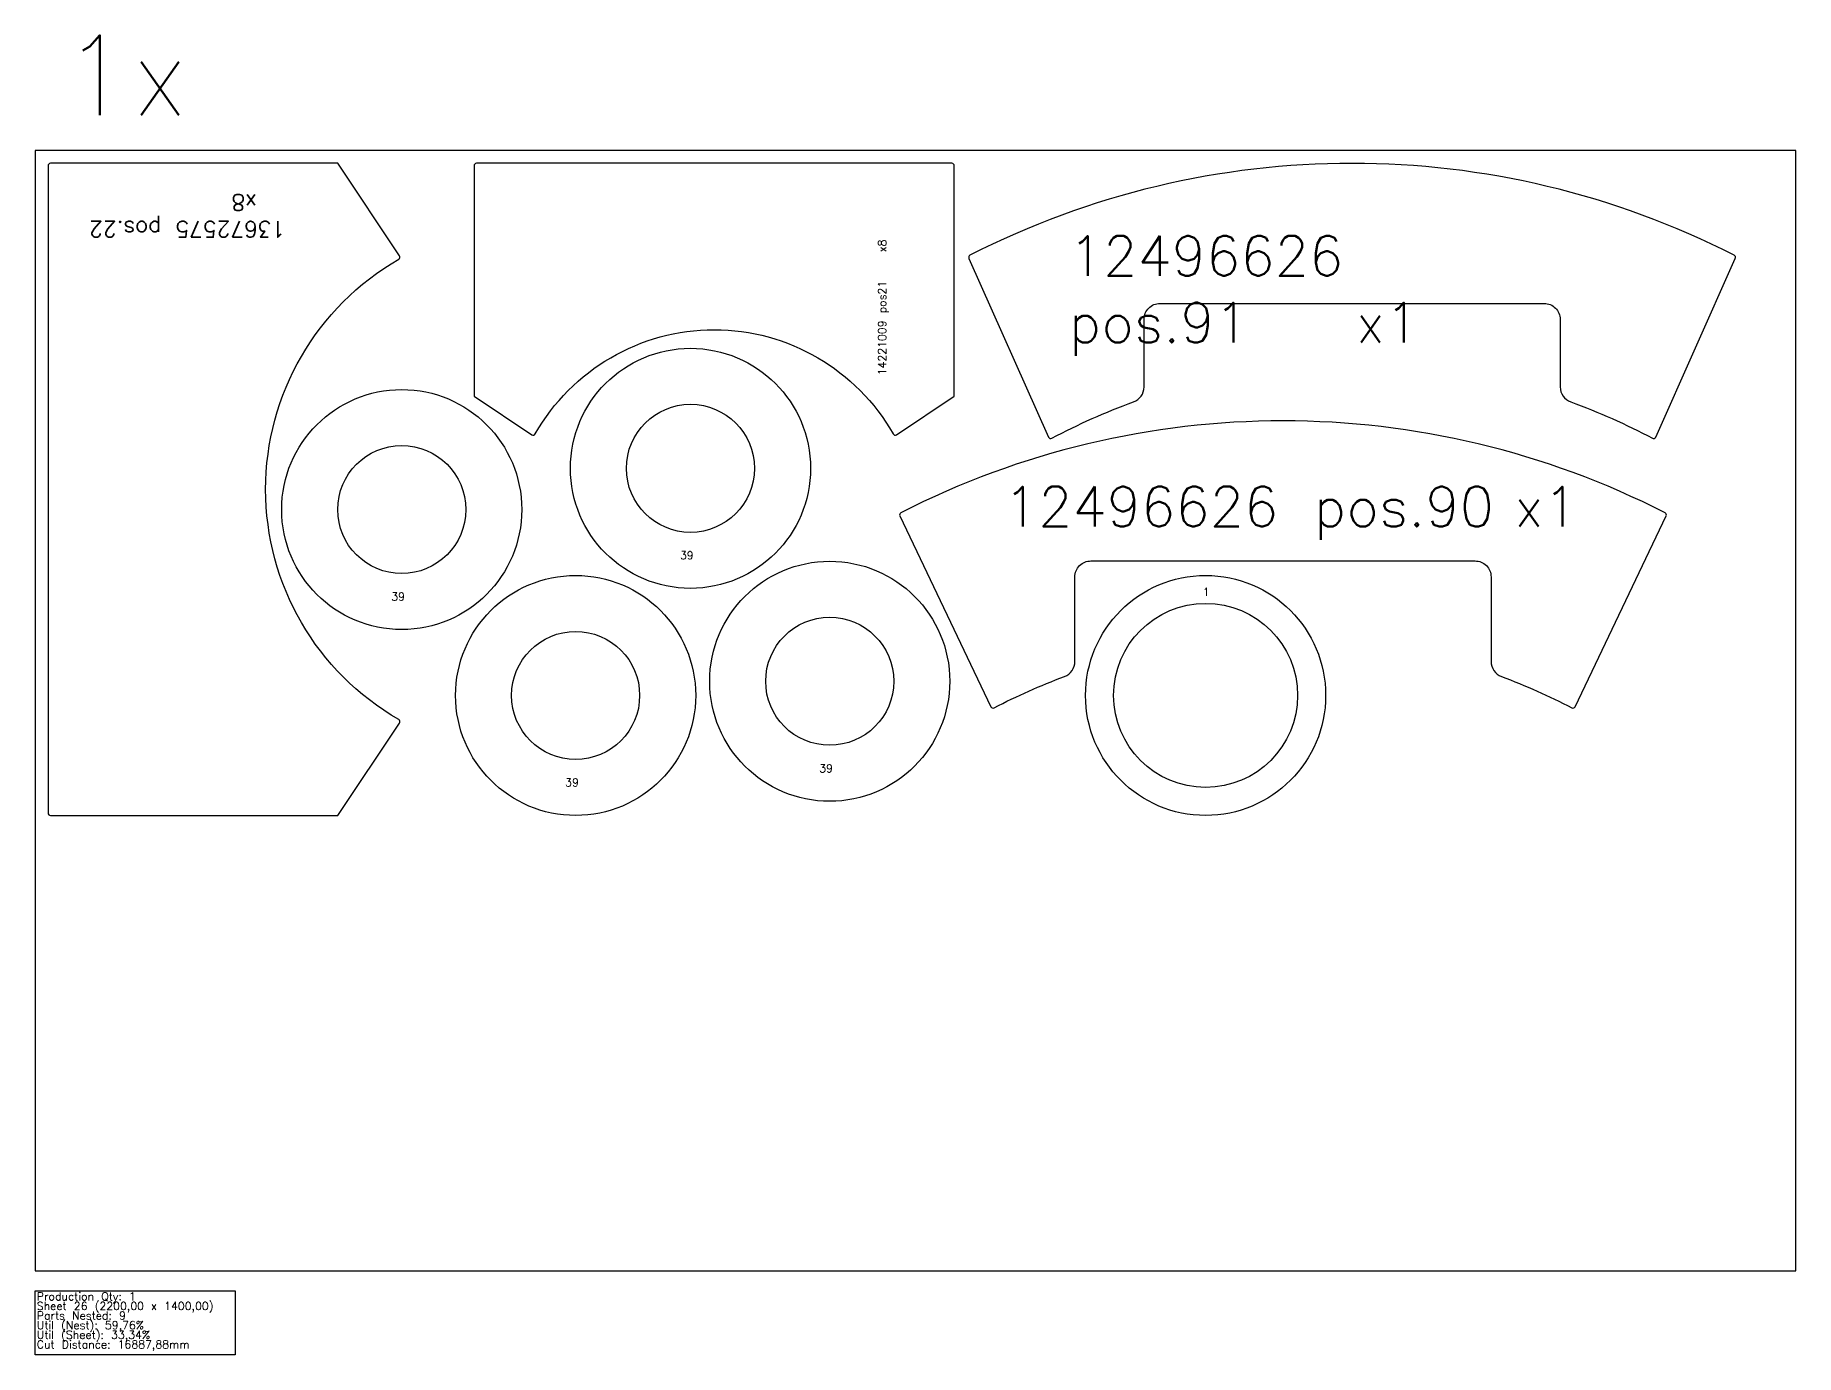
# Model space of a CAD drawing. Header units: millimetres. Extents: x 0 to 68500, y -105 to 2360.
# Drawn here: x 66300 to 68500, y -105 to 1544 of the extents above; entities that cross this region are included whole.
import ezdxf

# ---------------------------------------------------------------- set-up
doc = ezdxf.new("R2010")
doc.units = ezdxf.units.MM
for name, color, linetype in [('--NestedParts--', 7, 'Continuous'), ('sheet', 24, 'Continuous'), ('Stats', 7, 'Continuous'), ('Texto', 7, 'Continuous')]:
    doc.layers.add(name, color=color, linetype=linetype)
doc.styles.get("Standard").update_dxf_attribs({"font": 'txt.shx'})

msp = doc.modelspace()

# ---------------------------------------------------------------- linework, layer by layer
at = {"layer": '--NestedParts--', "color": 7}
for points in [[(66755.3, 1268.5), (66678, 1384), (66319, 1384, 0.414214), (66316, 1381), (66316, 572, 0.414214), (66319, 569), (66678, 569), (66755.3, 684.5, 0.434137), (66754.3, 688.8, -0.578139), (66754.3, 1264.2, 0.434137)], [(67448.4, 1381, 0.414214), (67445.4, 1384), (66851.4, 1384, 0.414214), (66848.4, 1381), (66848.4, 1093), (66920.6, 1044.8, 0.435642), (66924.9, 1045.8, -0.582391), (67372, 1045.8, 0.435642), (67376.2, 1044.8), (67448.4, 1093)]]:
    msp.add_lwpolyline(points, format="xyb", close=True, dxfattribs=at)
at = {"layer": '--NestedParts--', "color": 4}
for points in [[(68320.8, 1040.4, 0.434707), (68325, 1041.8), (68424.4, 1265.2, 0.398701), (68423, 1269.1, 0.240519), (67468.1, 1269.1, 0.398701), (67466.7, 1265.2), (67566.1, 1041.8, 0.434707), (67570.3, 1040.4, -0.034965), (67672.4, 1085.8, 0.315462), (67685.6, 1104.6), (67685.6, 1188.9, -0.414214), (67705.6, 1208.9), (68185.6, 1208.9, -0.414214), (68205.6, 1188.9), (68205.6, 1104.6, 0.315462), (68218.7, 1085.8, -0.034965)], [(68119.2, 761.5, 0.312963), (68132.2, 742.7, -0.030902), (68220.2, 703.5, 0.424868), (68224.3, 704.9), (68338, 943.3, 0.406299), (68336.6, 947.3, 0.240481), (67381.8, 947.3, 0.406299), (67380.5, 943.3), (67494.1, 704.9, 0.424868), (67498.2, 703.5, -0.030902), (67586.2, 742.7, 0.312963), (67599.2, 761.5), (67599.2, 867.1, -0.414214), (67619.2, 887.1), (68099.2, 887.1, -0.414214), (68119.2, 867.1)]]:
    msp.add_lwpolyline(points, format="xyb", close=True, dxfattribs=at)
at = {"layer": '--NestedParts--', "color": 7}
for centre, radius in [((67118.8, 1002.8), 150), ((66758, 951.3), 150), ((67118.8, 1002.8), 80), ((66758, 951.3), 80), ((67292.8, 736.7), 150), ((66975.3, 719), 150), ((67762.5, 719), 150), ((67292.8, 736.7), 80), ((67762.5, 719), 115), ((66975.3, 719), 80)]:
    msp.add_circle(centre, radius, dxfattribs=at)
at = {"layer": 'sheet', "color": 7}
msp.add_lwpolyline([(66300, 0), (68500, 0), (68500, 1400), (66300, 1400)], close=True, dxfattribs=at)
at = {"layer": 'Stats', "color": 151}
msp.add_lwpolyline([(66300, -25), (66550, -25), (66550, -105), (66300, -105), (66300, -25)], close=True, dxfattribs=at)

# ---------------------------------------------------------------- texts
at = {"insert": (66333.8, 1544.1), "char_height": 100, "attachment_point": 1}
msp.add_mtext_dynamic_manual_height_columns('1x', width=283.974, gutter_width=1, heights=[0], dxfattribs=at)
at = {"layer": 'Stats', "color": 60}
for s, p in [('Sheet 26 (2200,00 x 1400,00)', (66302, -49)), ('Production Qty: 1', (66302, -37)), ('Parts Nested: 9', (66302, -61)), ('Util (Nest): 59,76%', (66302, -73)), ('Cut Distance: 16887,88mm', (66302, -97)), ('Util (Sheet): 33,34%', (66302, -85))]:
    msp.add_text(s, height=10, dxfattribs=at).set_placement(p)
at = {"layer": 'Texto', "color": 3, "attachment_point": 1}
for s, insert, char_height, width, rotation in [('13672575 pos.22    x8', (66612.5, 1291.6), 20, 288.466, 180), ('14221009 pos21    x8', (67353.3, 1119), 10, 241.542, 90)]:
    msp.add_mtext(s, dxfattribs=dict(at, insert=insert, char_height=char_height, width=width, rotation=rotation))
for s, insert, char_height, width in [('12496626 pos.91   x1', (67591.6, 1293.3), 50, 647.601), ('12496626 pos.90   ', (67510.4, 980), 50, 625.51), ('x1', (68148.4, 980), 50, 625.51), ('39', (67105.7, 899.1), 10, 25.724), ('39', (66744.9, 847.5), 10, 25.724), ('1', (67758.8, 853.3), 10, 25.724), ('39', (67279.7, 632.9), 10, 25.724), ('39', (66962.2, 615.3), 10, 25.724)]:
    msp.add_mtext(s, dxfattribs=dict(at, insert=insert, char_height=char_height, width=width))

doc.saveas('drawing.dxf')
